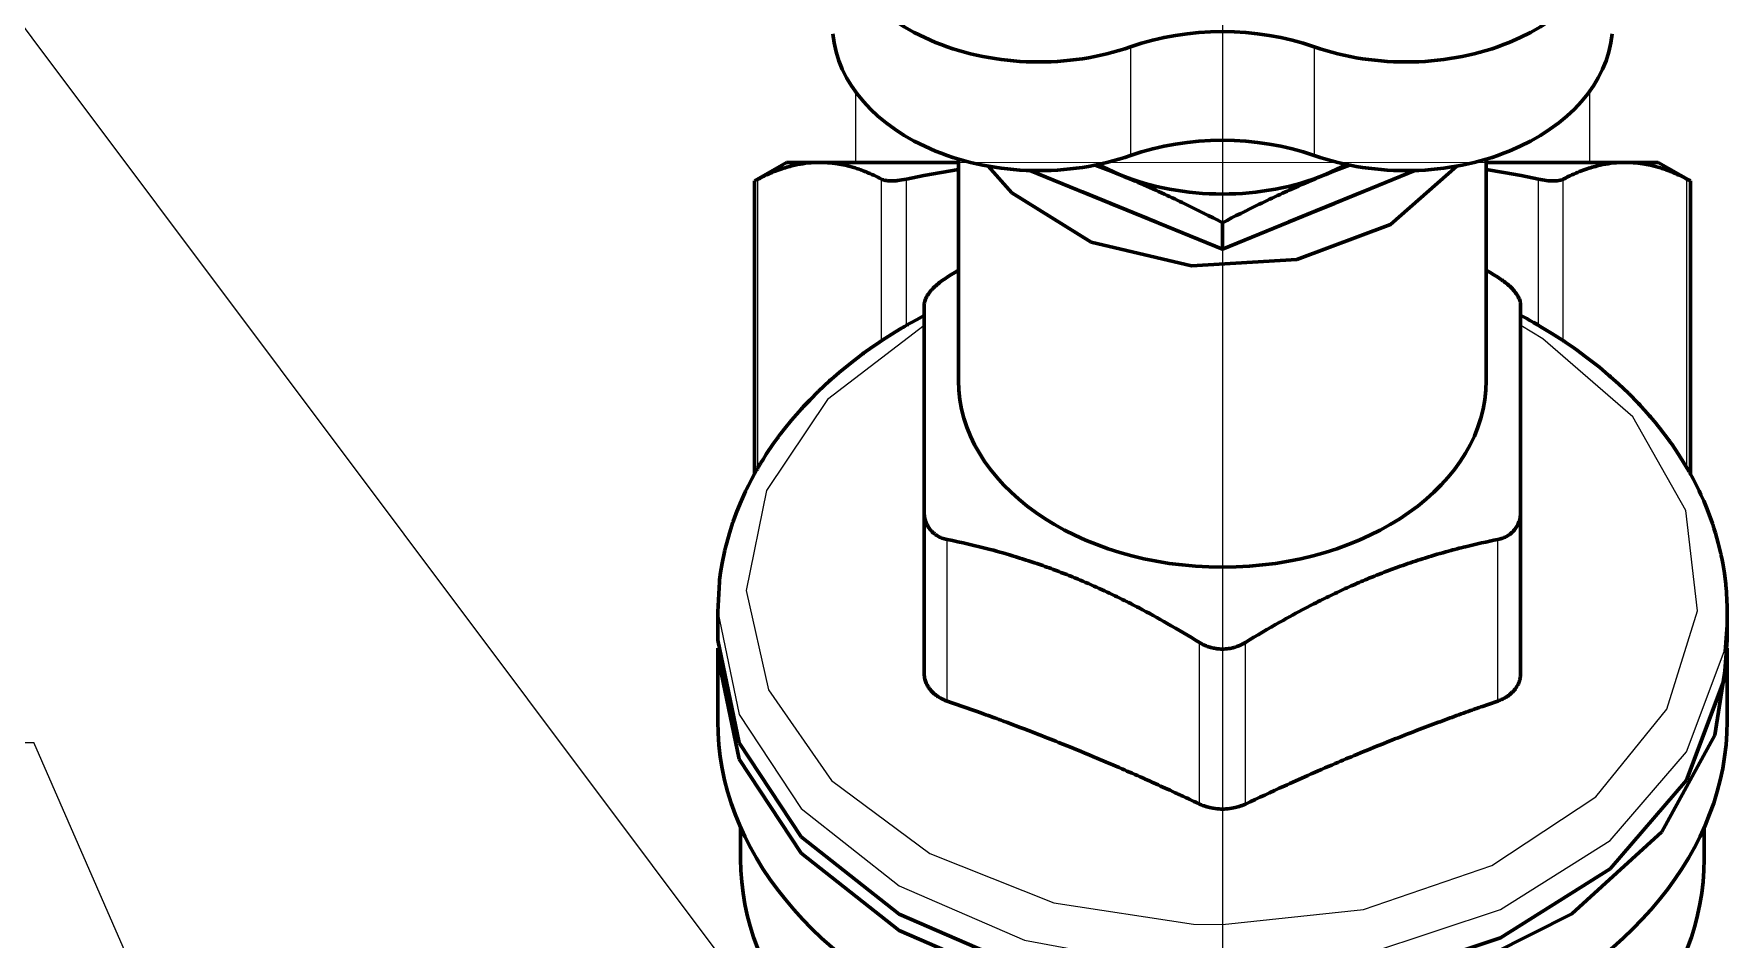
# Model space of a CAD drawing. Header units: millimetres. Extents: x -718 to 68664, y -49984 to -979.
# Drawn here: x 14302 to 15040, y -36709 to -36314 of the extents above; entities that cross this region are included whole.
import ezdxf

# ---------------------------------------------------------------- set-up
doc = ezdxf.new("R2010")
doc.units = ezdxf.units.MM
doc.linetypes.add('K5LT_BASIC', pattern=[0])
doc.linetypes.add('K5LT_THIN', pattern=[0])
doc.layers.add('Text', color=7, linetype='Continuous', lineweight=15)
doc.layers.add('ГВС (Т3)_20', color=10, linetype='Continuous', lineweight=25)
doc.layers.add('Системный слой (1)', color=7, linetype='Continuous', true_color=0xc26c6c6c)

# ---------------------------------------------------------------- blocks, each defined once
blk = doc.blocks.new('U656')
at = {"layer": 'Системный слой (1)', "color": 150, "linetype": 'K5LT_BASIC', "lineweight": 60, "true_color": 0x0080ff}
for p, q in [((799.531, 147.501), (800.694, 148.535)), ((797.374, 144.043), (799.531, 147.501)), ((796.351, 139.665), (797.374, 144.043)), ((796.626, 135.07), (796.351, 139.665)), ((798.156, 130.997), (796.626, 135.07)), ((811.359, 132.307), (809.132, 128.939)), ((800.694, 128.102), (798.156, 130.997)), ((809.132, 128.939), (807.742, 127.818))]:
    blk.add_line(p, q, dxfattribs=at)
blk = doc.blocks.new('U657')
at = {"layer": 'Системный слой (1)', "color": 150, "linetype": 'K5LT_BASIC', "lineweight": 60, "true_color": 0x0080ff}
for p, q in [((780.031, 160.318), (775.555, 159.388)), ((775.555, 159.388), (771.457, 156.675)), ((771.457, 156.675), (768.084, 152.409)), ((768.084, 152.409), (765.722, 146.95)), ((765.722, 146.95), (764.571, 140.762)), ((764.571, 140.762), (764.475, 138.318)), ((764.475, 138.318), (765.133, 131.987)), ((765.133, 131.987), (767.052, 126.192)), ((767.052, 126.192), (770.068, 121.423)), ((770.068, 121.423), (773.928, 118.083)), ((773.928, 118.083), (778.304, 116.455)), ((778.304, 116.455), (780.031, 116.318))]:
    blk.add_line(p, q, dxfattribs=at)
blk = doc.blocks.new('U658')
at = {"layer": 'Системный слой (1)', "color": 150, "linetype": 'K5LT_BASIC', "lineweight": 60, "true_color": 0x0080ff}
for p, q in [((795.849, 150.318), (795.951, 150.152)), ((795.951, 150.152), (796.052, 149.985)), ((796.052, 149.985), (796.152, 149.818))]:
    blk.add_line(p, q, dxfattribs=at)
blk = doc.blocks.new('U659')
at = {"layer": 'Системный слой (1)', "color": 150, "linetype": 'K5LT_BASIC', "lineweight": 60, "true_color": 0x0080ff}
for p, q in [((795.951, 126.485), (795.849, 126.318)), ((796.052, 126.651), (795.951, 126.485)), ((796.152, 126.818), (796.052, 126.651))]:
    blk.add_line(p, q, dxfattribs=at)
blk = doc.blocks.new('U660')
at = {"layer": 'Системный слой (1)', "color": 150, "linetype": 'K5LT_BASIC', "lineweight": 60, "true_color": 0x0080ff}
for p, q in [((781.263, 160.318), (782.576, 160.245)), ((782.576, 160.245), (782.603, 160.242)), ((782.603, 160.242), (782.656, 160.236)), ((782.656, 160.236), (782.761, 160.223)), ((782.761, 160.223), (782.972, 160.194)), ((782.972, 160.194), (783.392, 160.125)), ((783.392, 160.125), (783.876, 160.026)), ((783.876, 160.026), (783.903, 160.02)), ((783.903, 160.02), (783.956, 160.007)), ((783.956, 160.007), (784.062, 159.982)), ((784.062, 159.982), (784.275, 159.929)), ((784.275, 159.929), (784.698, 159.81)), ((784.698, 159.81), (785.172, 159.658)), ((785.172, 159.658), (785.198, 159.649)), ((785.198, 159.649), (785.251, 159.63)), ((785.251, 159.63), (785.357, 159.592)), ((785.357, 159.592), (785.568, 159.514)), ((785.568, 159.514), (785.987, 159.346)), ((785.987, 159.346), (786.454, 159.138)), ((786.454, 159.138), (786.476, 159.128)), ((786.476, 159.128), (786.519, 159.108)), ((786.519, 159.108), (786.605, 159.066)), ((786.605, 159.066), (786.777, 158.98)), ((786.777, 158.98), (787.067, 158.83)), ((787.067, 158.83), (787.278, 158.718)), ((787.278, 158.718), (787.388, 158.657)), ((787.388, 158.657), (787.442, 158.625)), ((787.442, 158.625), (787.47, 158.609)), ((787.47, 158.609), (787.504, 158.59)), ((787.504, 158.59), (787.545, 158.566)), ((787.545, 158.566), (787.55, 158.563)), ((787.55, 158.563), (787.56, 158.557)), ((787.56, 158.557), (787.581, 158.545)), ((787.581, 158.545), (787.622, 158.521)), ((787.622, 158.521), (787.703, 158.472)), ((787.703, 158.472), (787.74, 158.45)), ((787.74, 158.45), (787.797, 158.415)), ((787.797, 158.415), (787.911, 158.345)), ((787.911, 158.345), (788.137, 158.201)), ((788.137, 158.201), (788.584, 157.898)), ((788.584, 157.898), (788.873, 157.689)), ((788.873, 157.689), (788.898, 157.671)), ((788.898, 157.671), (788.947, 157.635)), ((788.947, 157.635), (789.044, 157.561)), ((789.044, 157.561), (789.238, 157.411)), ((789.238, 157.411), (789.621, 157.1)), ((789.621, 157.1), (790.121, 156.663)), ((790.121, 156.663), (790.146, 156.64)), ((790.146, 156.64), (790.197, 156.594)), ((790.197, 156.594), (790.297, 156.5)), ((790.297, 156.5), (790.496, 156.311)), ((790.496, 156.311), (790.887, 155.92)), ((790.887, 155.92), (791.332, 155.443)), ((791.332, 155.443), (791.357, 155.416)), ((791.357, 155.416), (791.405, 155.361)), ((791.405, 155.361), (791.501, 155.252)), ((791.501, 155.252), (791.692, 155.031)), ((791.692, 155.031), (792.066, 154.576)), ((792.066, 154.576), (792.484, 154.031)), ((792.484, 154.031), (792.501, 154.007)), ((792.501, 154.007), (792.537, 153.959)), ((792.537, 153.959), (792.607, 153.862)), ((792.607, 153.862), (792.746, 153.667)), ((792.746, 153.667), (793.02, 153.269)), ((793.02, 153.269), (793.087, 153.17)), ((793.087, 153.17), (793.475, 152.563)), ((793.475, 152.563), (793.632, 152.304)), ((793.632, 152.304), (793.661, 152.256)), ((793.661, 152.256), (793.704, 152.182)), ((793.704, 152.182), (793.768, 152.071)), ((793.768, 152.071), (793.784, 152.043)), ((793.784, 152.043), (793.815, 151.988)), ((793.815, 151.988), (793.877, 151.877)), ((793.877, 151.877), (794.001, 151.655)), ((794.001, 151.655), (794.186, 151.318)), ((793.877, 124.754), (793.859, 124.722)), ((793.935, 124.857), (793.877, 124.754)), ((793.972, 124.922), (793.935, 124.857)), ((794.045, 125.053), (793.972, 124.922)), ((794.186, 125.318), (794.045, 125.053)), ((793.575, 124.253), (793.395, 123.961)), ((793.665, 124.399), (793.575, 124.253)), ((793.71, 124.472), (793.665, 124.399)), ((793.733, 124.508), (793.71, 124.472)), ((793.772, 124.57), (793.733, 124.508)), ((793.797, 124.613), (793.772, 124.57)), ((793.814, 124.642), (793.797, 124.613)), ((793.825, 124.661), (793.814, 124.642)), ((793.832, 124.674), (793.825, 124.661)), ((793.837, 124.683), (793.832, 124.674)), ((793.84, 124.689), (793.837, 124.683)), ((793.845, 124.699), (793.84, 124.689)), ((793.85, 124.707), (793.845, 124.699)), ((793.859, 124.722), (793.85, 124.707)), ((793.007, 123.345), (792.924, 123.223)), ((793.048, 123.408), (793.007, 123.345)), ((793.069, 123.439), (793.048, 123.408)), ((793.079, 123.455), (793.069, 123.439)), ((793.107, 123.499), (793.079, 123.455)), ((793.395, 123.961), (793.107, 123.499)), ((792.654, 122.84), (792.417, 122.516)), ((792.771, 123.005), (792.654, 122.84)), ((792.833, 123.092), (792.771, 123.005)), ((792.863, 123.136), (792.833, 123.092)), ((792.924, 123.223), (792.863, 123.136)), ((791.927, 121.889), (791.587, 121.483)), ((792.417, 122.516), (791.927, 121.889)), ((791.208, 121.057), (790.792, 120.62)), ((791.411, 121.283), (791.208, 121.057)), ((791.512, 121.397), (791.411, 121.283)), ((791.562, 121.454), (791.512, 121.397)), ((791.587, 121.483), (791.562, 121.454)), ((790.792, 120.62), (790.347, 120.183)), ((789.697, 119.601), (789.563, 119.488)), ((789.764, 119.658), (789.697, 119.601)), ((789.797, 119.687), (789.764, 119.658)), ((789.814, 119.701), (789.797, 119.687)), ((790.063, 119.922), (789.814, 119.701)), ((790.215, 120.06), (790.063, 119.922)), ((790.29, 120.13), (790.215, 120.06)), ((790.328, 120.166), (790.29, 120.13)), ((790.347, 120.183), (790.328, 120.166)), ((788.739, 118.849), (788.716, 118.833)), ((789.291, 119.268), (788.739, 118.849)), ((789.563, 119.488), (789.291, 119.268)), ((787.805, 118.236), (787.542, 118.069)), ((788.115, 118.431), (787.805, 118.236)), ((788.362, 118.59), (788.115, 118.431)), ((788.552, 118.717), (788.362, 118.59)), ((788.646, 118.783), (788.552, 118.717)), ((788.693, 118.816), (788.646, 118.783)), ((788.716, 118.833), (788.693, 118.816)), ((786.28, 117.418), (786.102, 117.34)), ((786.368, 117.458), (786.28, 117.418)), ((786.412, 117.479), (786.368, 117.458)), ((786.434, 117.489), (786.412, 117.479)), ((786.537, 117.538), (786.434, 117.489)), ((786.716, 117.627), (786.537, 117.538)), ((786.835, 117.687), (786.716, 117.627)), ((787.056, 117.803), (786.835, 117.687)), ((787.166, 117.861), (787.056, 117.803)), ((787.221, 117.89), (787.166, 117.861)), ((787.249, 117.904), (787.221, 117.89)), ((787.292, 117.927), (787.249, 117.904)), ((787.321, 117.942), (787.292, 117.927)), ((787.34, 117.953), (787.321, 117.942)), ((787.353, 117.96), (787.34, 117.953)), ((787.361, 117.965), (787.353, 117.96)), ((787.367, 117.968), (787.361, 117.965)), ((787.376, 117.974), (787.367, 117.968)), ((787.38, 117.976), (787.376, 117.974)), ((787.389, 117.981), (787.38, 117.976)), ((787.4, 117.988), (787.389, 117.981)), ((787.406, 117.991), (787.4, 117.988)), ((787.409, 117.993), (787.406, 117.991)), ((787.42, 117.999), (787.409, 117.993)), ((787.431, 118.005), (787.42, 117.999)), ((787.438, 118.009), (787.431, 118.005)), ((787.443, 118.012), (787.438, 118.009)), ((787.45, 118.015), (787.443, 118.012)), ((787.453, 118.017), (787.45, 118.015)), ((787.459, 118.021), (787.453, 118.017)), ((787.471, 118.027), (787.459, 118.021)), ((787.495, 118.041), (787.471, 118.027)), ((787.542, 118.069), (787.495, 118.041)), ((784.26, 116.704), (783.788, 116.592)), ((784.699, 116.827), (784.26, 116.704)), ((784.918, 116.895), (784.699, 116.827)), ((785.026, 116.93), (784.918, 116.895)), ((785.081, 116.948), (785.026, 116.93)), ((785.108, 116.957), (785.081, 116.948)), ((785.746, 117.192), (785.108, 116.957)), ((786.102, 117.34), (785.746, 117.192)), ((781.336, 116.319), (781.263, 116.318)), ((781.439, 116.32), (781.336, 116.319)), ((781.491, 116.321), (781.439, 116.32)), ((781.517, 116.321), (781.491, 116.321)), ((781.529, 116.321), (781.517, 116.321)), ((781.748, 116.328), (781.529, 116.321)), ((782.124, 116.35), (781.748, 116.328)), ((782.312, 116.365), (782.124, 116.35)), ((782.405, 116.374), (782.312, 116.365)), ((782.452, 116.379), (782.405, 116.374)), ((782.476, 116.381), (782.452, 116.379)), ((782.945, 116.439), (782.476, 116.381)), ((783.381, 116.51), (782.945, 116.439)), ((783.599, 116.552), (783.381, 116.51)), ((783.707, 116.574), (783.599, 116.552)), ((783.761, 116.586), (783.707, 116.574)), ((783.788, 116.592), (783.761, 116.586))]:
    blk.add_line(p, q, dxfattribs=at)
blk = doc.blocks.new('U661')
at = {"layer": 'Системный слой (1)', "color": 7, "linetype": 'K5LT_THIN', "lineweight": 18}
for p, q in [((782.2, 159.078), (777.86, 158.103)), ((786.549, 158.193), (782.2, 159.078)), ((777.86, 158.103), (773.918, 155.355)), ((790.519, 155.527), (786.549, 158.193)), ((773.918, 155.355), (770.728, 151.08)), ((793.753, 151.318), (790.519, 155.527)), ((770.728, 151.08), (768.576, 145.661)), ((768.576, 145.661), (767.655, 139.585)), ((767.655, 139.585), (767.627, 138.318)), ((767.627, 138.318), (768.285, 132.174)), ((768.285, 132.174), (770.199, 126.579)), ((770.199, 126.579), (773.199, 122.037)), ((793.171, 124.355), (793.753, 125.318)), ((789.761, 120.434), (793.171, 124.355)), ((773.199, 122.037), (777.015, 118.954)), ((785.684, 118.115), (789.761, 120.434)), ((777.015, 118.954), (781.304, 117.606)), ((781.304, 117.606), (785.684, 118.115))]:
    blk.add_line(p, q, dxfattribs=at)
blk = doc.blocks.new('U662')
at = {"layer": 'Системный слой (1)', "color": 7, "linetype": 'K5LT_THIN', "lineweight": 18}
for p, q in [((781.263, 160.318), (776.786, 159.388)), ((776.786, 159.388), (772.688, 156.675)), ((772.688, 156.675), (769.316, 152.409)), ((769.316, 152.409), (766.954, 146.95)), ((766.954, 146.95), (765.803, 140.762)), ((765.803, 140.762), (765.706, 138.318)), ((765.706, 138.318), (766.364, 131.987)), ((766.364, 131.987), (768.283, 126.192)), ((768.283, 126.192), (771.299, 121.423)), ((771.299, 121.423), (775.159, 118.083)), ((775.159, 118.083), (779.535, 116.455)), ((779.535, 116.455), (781.263, 116.318))]:
    blk.add_line(p, q, dxfattribs=at)
blk = doc.blocks.new('U663')
at = {"layer": 'Системный слой (1)', "color": 150, "linetype": 'K5LT_BASIC', "lineweight": 60, "true_color": 0x0080ff}
for p, q in [((799.071, 143.199), (798.406, 141.571)), ((798.406, 135.065), (799.071, 133.437))]:
    blk.add_line(p, q, dxfattribs=at)
blk = doc.blocks.new('U664')
at = {"layer": 'Системный слой (1)', "color": 150, "linetype": 'K5LT_BASIC', "lineweight": 60, "true_color": 0x0080ff}
for p, q in [((799.569, 144.42), (798.261, 141.217)), ((798.261, 135.42), (799.569, 132.217))]:
    blk.add_line(p, q, dxfattribs=at)
blk = doc.blocks.new('U718')
at = {"layer": 'Системный слой (1)', "color": 150, "linetype": 'K5LT_BASIC', "lineweight": 60, "true_color": 0x0080ff}
for p, q in [((800.47, 143.166), (800.606, 143.513)), ((800.606, 143.513), (800.74, 143.86)), ((800.329, 142.818), (800.47, 143.166))]:
    blk.add_line(p, q, dxfattribs=at)
blk = doc.blocks.new('U719')
at = {"layer": 'Системный слой (1)', "color": 150, "linetype": 'K5LT_BASIC', "lineweight": 60, "true_color": 0x0080ff}
for p, q in [((800.47, 133.471), (800.329, 133.818)), ((800.606, 133.124), (800.47, 133.471)), ((800.74, 132.777), (800.606, 133.124))]:
    blk.add_line(p, q, dxfattribs=at)
blk = doc.blocks.new('U722')
at = {"layer": 'Системный слой (1)', "color": 150, "linetype": 'K5LT_BASIC', "lineweight": 60, "true_color": 0x0080ff}
for p, q in [((800.423, 126.057), (800.544, 126.818)), ((800.284, 125.298), (800.423, 126.057)), ((800.129, 124.542), (800.284, 125.298))]:
    blk.add_line(p, q, dxfattribs=at)
blk = doc.blocks.new('U723')
at = {"layer": 'Системный слой (1)', "color": 150, "linetype": 'K5LT_BASIC', "lineweight": 60, "true_color": 0x0080ff}
for p, q in [((800.284, 151.339), (800.129, 152.095)), ((800.423, 150.58), (800.284, 151.339)), ((800.544, 149.818), (800.423, 150.58))]:
    blk.add_line(p, q, dxfattribs=at)
blk = doc.blocks.new('U724')
at = {"layer": 'Системный слой (1)', "color": 150, "linetype": 'K5LT_BASIC', "lineweight": 60, "true_color": 0x0080ff}
for p, q in [((800.858, 149.818), (800.858, 157.318)), ((800.858, 119.318), (800.858, 126.818))]:
    blk.add_line(p, q, dxfattribs=at)
blk = doc.blocks.new('U726')
at = {"layer": 'Системный слой (1)', "color": 150, "linetype": 'K5LT_BASIC', "lineweight": 60, "true_color": 0x0080ff}
for p, q in [((779.324, 160.318), (774.848, 159.388)), ((779.678, 160.313), (779.324, 160.318)), ((774.848, 159.388), (770.75, 156.675)), ((770.75, 156.675), (767.377, 152.409)), ((767.377, 152.409), (765.015, 146.95)), ((765.015, 146.95), (763.864, 140.762)), ((763.864, 140.762), (764.021, 134.367)), ((764.021, 134.367), (765.472, 128.306)), ((765.472, 128.306), (768.096, 123.092)), ((768.096, 123.092), (771.669, 119.167)), ((771.669, 119.167), (775.89, 116.861)), ((775.89, 116.861), (779.324, 116.318)), ((779.324, 116.318), (779.678, 116.324))]:
    blk.add_line(p, q, dxfattribs=at)

msp = doc.modelspace()

# ---------------------------------------------------------------- linework, layer by layer
at = {"layer": 'Text'}
msp.add_line((14820.38, -35223.3), (14820.38, -38810.52), dxfattribs=at)
for points in [[(14679.72, -36820.43), (14193.6, -36171.62)], [(13847.36, -36622.82), (14302.29, -36622.82)], [(14676.14, -37479.49), (14302.29, -36622.82)]]:
    msp.add_lwpolyline(points, dxfattribs=at)
at = {"layer": 'ГВС (Т3)_20', "lineweight": 18}
for p, q in [((14780.38, -36319.58), (14780.38, -36366.96)), ((14860.38, -36319.58), (14860.38, -36366.96)), ((14617.9, -36503.13), (14617.9, -36377.28)), ((14671.79, -36447.74), (14671.79, -36377.28)), ((14682.62, -36441.02), (14682.62, -36377.28)), ((14958.15, -36441.02), (14958.15, -36377.28)), ((14968.97, -36447.74), (14968.97, -36377.28)), ((15022.87, -36503.13), (15022.87, -36377.28)), ((14700.38, -36604.8), (14700.38, -36534.38)), ((14940.38, -36604.8), (14940.38, -36534.38)), ((14810.38, -36649.71), (14810.38, -36579.29)), ((14830.38, -36649.71), (14830.38, -36579.29))]:
    msp.add_line(p, q, dxfattribs=at)
at = {"layer": 'ГВС (Т3)_20'}
for p, q in [((14660.38, -36339.1), (14660.38, -36369.99)), ((14980.38, -36339.1), (14980.38, -36369.99)), ((14705.38, -36369.99), (14994.56, -36369.92))]:
    msp.add_line(p, q, dxfattribs=at)
at = {"layer": 'ГВС (Т3)_20', "lineweight": 60}
for p, q in [((14616.38, -36378.07), (14630.38, -36369.99)), ((14705.38, -36368.58), (14705.38, -36465.11)), ((14775.38, -36375.27), (14766.12, -36370.93)), ((14874.64, -36370.93), (14865.38, -36375.27)), ((14935.38, -36368.58), (14935.38, -36465.11)), ((15024.39, -36378.07), (15010.38, -36369.99)), ((14617.9, -36377.28), (14616.38, -36378.07)), ((14616.38, -36505.81), (14616.38, -36378.07)), ((14736.48, -36373.53), (14820.38, -36407.78)), ((14820.38, -36407.78), (14904.29, -36373.53)), ((15022.87, -36377.28), (15024.39, -36378.07)), ((15024.39, -36505.81), (15024.39, -36378.07)), ((14820.38, -36407.78), (14820.38, -36396.28)), ((14690.38, -36522.14), (14690.38, -36432.32)), ((14950.38, -36432.32), (14950.38, -36471.24)), ((14950.38, -36471.24), (14950.38, -36522.14)), ((14690.38, -36592.55), (14690.38, -36522.14)), ((14950.38, -36592.55), (14950.38, -36522.14)), ((14600.38, -36578.25), (14600.38, -36565.94)), ((15040.38, -36578.25), (15040.38, -36565.94)), ((14600.38, -36613.6), (14600.38, -36585.32)), ((15040.38, -36613.6), (15040.38, -36585.32)), ((14610.38, -36673.71), (14610.38, -36659.97)), ((15030.38, -36673.71), (15030.38, -36659.97))]:
    msp.add_line(p, q, dxfattribs=at)
for centre, major_axis, start_param, end_param in [((14740.38, -36262.57), (90, 0), 3.204637, 5.172943), ((14900.38, -36262.57), (90, 0), 4.251835, 6.220141), ((14740.38, -36309.95), (90, 0), 3.204637, 5.172943), ((14820.38, -36376.59), (-90, 0), 4.251835, 5.172943), ((14900.38, -36309.95), (90, 0), 4.251835, 6.220141), ((14820.38, -36423.96), (-90, 0), 4.251835, 5.172943), ((14820.38, -36320.15), (90, 0), 4.18879, 5.235988), ((14820.38, -36465.11), (115, 0), 3.141593, 6.283185), ((14820.38, -36613.6), (-220, 0), 0, 3.141593), ((14820.38, -36673.71), (-210, 0), 0, 3.141593)]:
    msp.add_ellipse(centre, major_axis=major_axis, ratio=0.707107, start_param=start_param, end_param=end_param, dxfattribs=at)
for points, knots in [([(14671.79, -36377.28), (14669.55, -36376.1), (14665.71, -36374.31), (14660.4, -36372.4), (14656.23, -36371.27), (14652.29, -36370.51), (14648.12, -36370.02), (14643.48, -36369.92), (14638.68, -36370.3), (14633.64, -36371.19), (14627.97, -36372.78), (14622.59, -36374.93), (14619.15, -36376.62), (14617.9, -36377.28)], [0, 0, 0, 0, 1.772503, 3.018701, 4.144923, 5.016886, 6.077214, 7.374879, 8.60392, 9.793197, 11.287119, 13.016483, 14, 14, 14, 14]), ([(15022.87, -36377.28), (15020.62, -36376.1), (15016.78, -36374.31), (15011.48, -36372.4), (15007.31, -36371.27), (15003.36, -36370.51), (14999.19, -36370.02), (14994.56, -36369.92), (14989.75, -36370.3), (14984.71, -36371.19), (14979.04, -36372.78), (14973.66, -36374.93), (14970.22, -36376.62), (14968.97, -36377.28)], [0, 0, 0, 0, 1.772502, 3.0187, 4.144921, 5.016884, 6.077211, 7.374876, 8.603917, 9.793195, 11.287118, 13.016483, 14, 14, 14, 14]), ([(14671.79, -36377.28), (14672.17, -36377.47), (14673.13, -36377.82), (14674.81, -36378.06), (14676.76, -36378.09), (14679.19, -36377.92), (14681.28, -36377.57), (14682.62, -36377.28)], [0, 0, 0, 0, 1.521775, 3.271758, 4.355943, 5.766023, 8, 8, 8, 8]), ([(14820.38, -36396.28), (14814.92, -36393.45), (14806.52, -36389.23), (14794.65, -36383.61), (14785.12, -36379.33), (14778.52, -36376.55), (14775.38, -36375.27)], [0, 0, 0, 0, 2.564043, 3.930475, 5.541107, 7, 7, 7, 7]), ([(14865.38, -36375.27), (14861.44, -36376.88), (14854.82, -36379.69), (14845.15, -36384.06), (14834.09, -36389.31), (14825.71, -36393.52), (14820.38, -36396.28)], [0, 0, 0, 0, 1.835763, 3.078584, 4.500538, 7, 7, 7, 7]), ([(14958.15, -36377.28), (14959.33, -36377.53), (14961.72, -36377.95), (14964.4, -36378.12), (14966.32, -36378.01), (14967.77, -36377.77), (14968.58, -36377.48), (14968.97, -36377.28)], [0, 0, 0, 0, 1.979622, 4.120013, 5.247781, 6.418845, 8, 8, 8, 8]), ([(14700.38, -36420.08), (14699.41, -36420.68), (14697.63, -36421.87), (14695.24, -36423.84), (14693.39, -36425.73), (14692.16, -36427.36), (14691.49, -36428.49), (14690.95, -36429.58), (14690.51, -36430.85), (14690.38, -36431.84), (14690.38, -36432.32)], [0, 0, 0, 0, 1.816943, 3.424205, 5.223874, 6.656792, 7.568231, 8.132241, 9.529206, 11, 11, 11, 11]), ([(14950.38, -36432.32), (14950.38, -36431.85), (14950.26, -36430.87), (14949.71, -36429.27), (14948.81, -36427.64), (14947.55, -36425.95), (14946.14, -36424.46), (14944.49, -36422.97), (14942.67, -36421.56), (14941.18, -36420.56), (14940.38, -36420.08)], [0, 0, 0, 0, 1.435237, 2.863808, 4.32337, 5.660594, 7.160309, 8.132241, 9.529206, 11, 11, 11, 11]), ([(14690.38, -36522.14), (14690.38, -36522.93), (14690.5, -36524.48), (14691.01, -36526.53), (14691.79, -36528.32), (14692.82, -36529.95), (14694.05, -36531.29), (14695.22, -36532.21), (14696.47, -36533.02), (14698.1, -36533.8), (14699.59, -36534.23), (14700.38, -36534.38)], [0, 0, 0, 0, 1.565713, 3.124154, 4.363465, 5.698772, 7.261954, 8.256251, 8.871535, 10.395498, 12, 12, 12, 12]), ([(14940.38, -36534.38), (14941.16, -36534.23), (14942.65, -36533.8), (14944.55, -36532.9), (14946.27, -36531.7), (14947.73, -36530.25), (14948.9, -36528.5), (14949.59, -36526.92), (14950.11, -36525.17), (14950.35, -36523.65), (14950.38, -36522.47), (14950.38, -36522.14)], [0, 0, 0, 0, 1.565713, 3.124154, 4.363465, 5.999904, 7.526173, 8.871535, 9.646588, 11.347468, 12, 12, 12, 12]), ([(14810.38, -36579.29), (14805.73, -36576.43), (14796.99, -36571.24), (14785.73, -36565.07), (14776.24, -36560.22), (14767.68, -36556.12), (14759.35, -36552.45), (14751.64, -36549.31), (14744.72, -36546.69), (14737.56, -36544.19), (14729, -36541.45), (14716.51, -36537.91), (14706.58, -36535.63), (14700.38, -36534.38)], [0, 0, 0, 0, 1.812687, 3.381237, 4.311161, 5.422885, 6.623403, 7.457695, 8.331994, 9.236445, 10.165643, 11.582756, 14, 14, 14, 14]), ([(14940.38, -36534.38), (14935.73, -36535.32), (14928.61, -36536.9), (14919.8, -36539.19), (14913.26, -36541.04), (14906.24, -36543.19), (14898.77, -36545.71), (14891.56, -36548.38), (14885.02, -36550.96), (14878.22, -36553.84), (14871.18, -36557.03), (14863.93, -36560.52), (14855.3, -36564.93), (14844.05, -36571.08), (14835.35, -36576.24), (14830.38, -36579.29)], [0, 0, 0, 0, 2.071642, 3.148304, 3.864271, 4.927042, 6.197582, 7.099714, 8.040629, 9.015532, 10.034021, 11.083281, 12.153784, 13.785316, 16, 16, 16, 16]), ([(14810.38, -36579.29), (14811.16, -36579.77), (14812.61, -36580.53), (14814.83, -36581.35), (14816.91, -36581.86), (14819.22, -36582.15), (14821.71, -36582.16), (14823.84, -36581.85), (14825.48, -36581.45), (14827.34, -36580.87), (14829, -36580.11), (14830.18, -36579.42), (14830.38, -36579.29)], [0, 0, 0, 0, 1.696189, 3.048928, 4.373514, 5.64666, 7.335821, 8.944272, 9.61083, 10.45047, 12.552522, 13, 13, 13, 13]), ([(14700.38, -36604.8), (14699.31, -36604.43), (14697.85, -36603.78), (14696.04, -36602.66), (14694.54, -36601.52), (14693.23, -36600.18), (14692.18, -36598.75), (14691.41, -36597.37), (14690.74, -36595.62), (14690.43, -36593.96), (14690.38, -36592.87), (14690.38, -36592.55)], [0, 0, 0, 0, 2.127405, 3.072908, 4.254527, 5.999858, 7.049249, 8.149647, 9.520732, 11.287763, 12, 12, 12, 12]), ([(14950.38, -36592.55), (14950.38, -36593.18), (14950.27, -36594.53), (14949.79, -36596.34), (14948.95, -36598.19), (14947.95, -36599.69), (14946.72, -36601.03), (14945.46, -36602.14), (14943.74, -36603.33), (14941.97, -36604.21), (14940.74, -36604.68), (14940.38, -36604.8)], [0, 0, 0, 0, 1.418069, 3.072908, 4.254527, 5.999858, 7.049249, 8.149647, 9.520732, 11.287763, 12, 12, 12, 12]), ([(14810.38, -36649.71), (14808.17, -36648.66), (14804.22, -36646.81), (14797.55, -36643.73), (14791.14, -36640.81), (14783.4, -36637.34), (14774.68, -36633.51), (14762.8, -36628.45), (14750.88, -36623.56), (14737.77, -36618.4), (14727.19, -36614.39), (14714.14, -36609.61), (14706, -36606.74), (14700.38, -36604.8)], [0, 0, 0, 0, 0.848468, 1.507731, 2.552312, 3.297032, 4.461136, 5.87401, 7.817268, 9.020453, 10.888626, 11.851034, 14, 14, 14, 14]), ([(14940.38, -36604.8), (14938.17, -36605.56), (14934.22, -36606.94), (14927.55, -36609.3), (14921.14, -36611.61), (14913.4, -36614.47), (14904.68, -36617.76), (14892.8, -36622.39), (14880.88, -36627.24), (14868.69, -36632.39), (14858.11, -36637), (14845.06, -36642.86), (14836, -36647.06), (14830.38, -36649.71)], [0, 0, 0, 0, 0.848468, 1.507731, 2.552312, 3.297032, 4.461136, 5.87401, 7.817268, 9.020453, 10.536871, 11.851034, 14, 14, 14, 14]), ([(14810.38, -36649.71), (14811.26, -36650.12), (14812.92, -36650.77), (14815.8, -36651.52), (14818.25, -36651.84), (14819.9, -36651.89), (14820.38, -36651.89)], [0, 0, 0, 0, 2.033746, 3.69587, 6.033739, 7, 7, 7, 7]), ([(14830.38, -36649.71), (14829.51, -36650.12), (14827.84, -36650.77), (14824.97, -36651.52), (14822.52, -36651.84), (14820.87, -36651.89), (14820.38, -36651.89)], [0, 0, 0, 0, 2.033746, 3.69587, 6.033739, 7, 7, 7, 7])]:
    msp.add_open_spline(points, degree=3, knots=knots, dxfattribs=at)

# ---------------------------------------------------------------- block references
at = {"layer": 'ГВС (Т3)_20', "xscale": 10, "yscale": 10, "zscale": 10, "rotation": 90}
for name in ['U656', 'U724', 'U723', 'U718', 'U719', 'U722', 'U664', 'U663', 'U658', 'U659', 'U660', 'U661', 'U662', 'U657', 'U726']:
    msp.add_blockref(name, (16203.57, -44378.56), dxfattribs=at)

doc.saveas('drawing.dxf')
